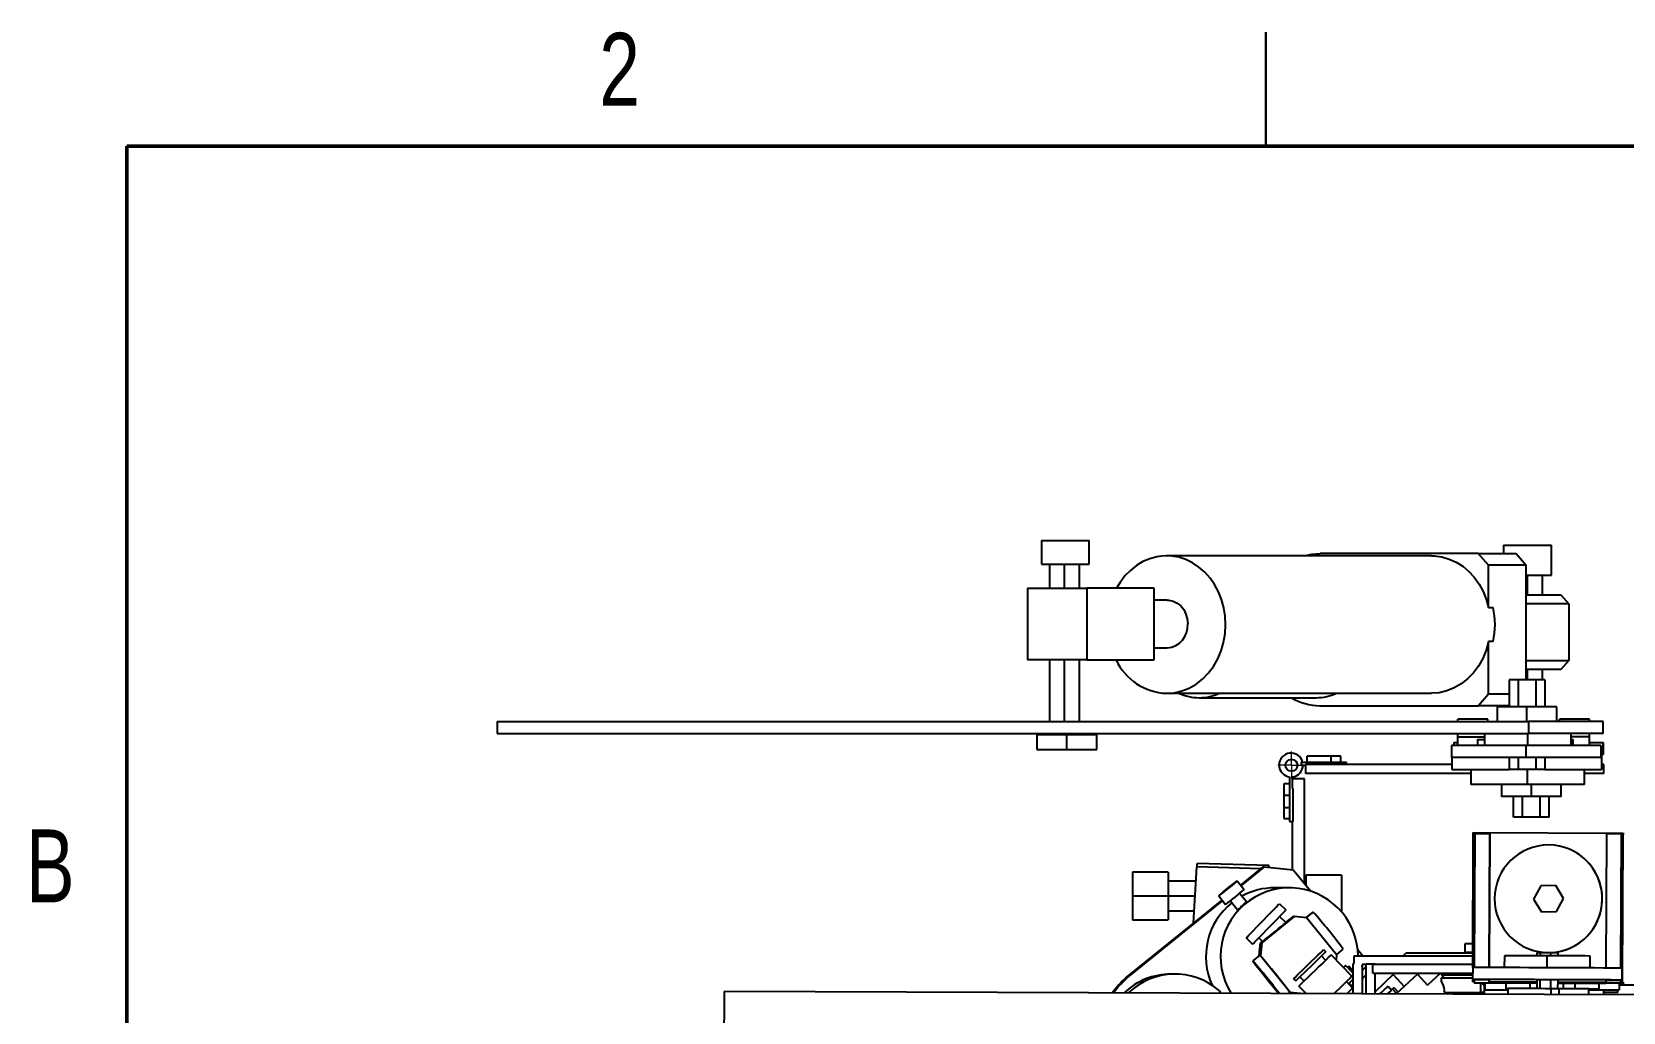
# Model space of a CAD drawing. Header units: inches. Extents: x 0.1 to 8.4, y 0.1 to 10.9.
# Drawn here: x 0.19 to 5.43, y 7.65 to 10.88 of the extents above; entities that cross this region are included whole.
import ezdxf

# ---------------------------------------------------------------- set-up
doc = ezdxf.new("R2010")
doc.units = ezdxf.units.IN
doc.header["$MEASUREMENT"] = 0
doc.styles.add('SLDTEXTSTYLE0', font='TXT', dxfattribs={"width": 0.75})

# ---------------------------------------------------------------- blocks, each defined once
blk = doc.blocks.new('SW_CENTERMARKSYMBOL_0')
at = {"color": 0, "linetype": 'Continuous', "lineweight": 0}
for p, q in [((-0.025, 0), (-0.0447, 0)), ((0, 0), (-0.025, 0)), ((0, 0.025), (0, 0.0447)), ((0, 0), (0, 0.025)), ((0, 0), (0, -0.025)), ((0, 0), (0.025, 0)), ((0.025, 0), (0.0447, 0)), ((0, -0.025), (0, -0.0447))]:
    blk.add_line(p, q, dxfattribs=at)

msp = doc.modelspace()

# ---------------------------------------------------------------- linework, layer by layer
at = {"color": 7, "linetype": 'Continuous', "lineweight": 25}
for p, q in [((4.25, 10.875), (4.25, 10.5)), ((4.25, 10.5), (4.25, 10.875)), ((3.5112, 9.2013), (3.5112, 9.1226)), ((3.5112, 9.2013), (3.6687, 9.2013)), ((3.6687, 9.1226), (3.6687, 9.2013)), ((5.0325, 9.1849), (5.0325, 9.1584)), ((5.0325, 9.1849), (5.19, 9.1849)), ((5.19, 9.0865), (5.19, 9.1849)), ((3.5112, 9.1226), (3.6687, 9.1226)), ((3.5376, 9.1226), (3.5376, 9.0438)), ((3.5869, 9.0438), (3.5869, 9.1226)), ((3.6361, 9.0438), (3.6361, 9.1226)), ((4.7953, 9.1502), (3.9234, 9.1502)), ((4.9495, 9.1584), (4.4283, 9.1584)), ((4.9833, 9.1191), (4.9495, 9.1584)), ((4.9495, 9.1584), (5.0737, 9.1584)), ((4.9833, 8.9801), (4.9833, 9.1191)), ((5.1075, 9.1191), (4.9833, 9.1191)), ((5.0737, 9.1584), (5.1075, 9.1191)), ((5.1075, 8.742), (5.1075, 9.1191)), ((5.1075, 9.0865), (5.19, 9.0865)), ((5.1119, 9.0223), (5.1119, 9.0865)), ((5.1611, 9.0223), (5.1611, 9.0865)), ((3.4656, 9.0438), (3.4656, 8.8076)), ((3.4656, 9.0438), (3.6614, 9.0438)), ((3.6614, 8.8076), (3.6614, 9.0438)), ((3.8821, 9.0438), (3.6614, 9.0438)), ((3.8821, 8.8076), (3.8821, 9.0438)), ((5.1075, 9.0223), (5.2216, 9.0223)), ((5.2216, 9.0223), (5.2469, 8.9927)), ((3.9255, 9.0045), (3.8821, 9.0045)), ((4.9833, 8.9801), (4.9985, 8.9801)), ((5.2469, 8.9927), (5.1075, 8.9927)), ((5.2469, 8.9927), (5.2469, 8.8057)), ((4.9985, 8.8676), (4.9833, 8.8676)), ((4.9833, 8.6958), (4.9833, 8.8676)), ((3.6614, 8.8076), (3.4656, 8.8076)), ((3.5376, 8.8076), (3.5376, 8.6042)), ((3.5869, 8.6042), (3.5869, 8.8076)), ((3.6361, 8.6042), (3.6361, 8.8076)), ((3.6614, 8.8076), (3.8821, 8.8076)), ((3.8821, 8.847), (3.9255, 8.847)), ((5.1075, 8.8057), (5.2469, 8.8057)), ((5.2469, 8.8057), (5.2216, 8.7762)), ((5.2216, 8.7762), (5.1075, 8.7762)), ((5.1611, 8.742), (5.1611, 8.7762)), ((3.9234, 8.6975), (4.7953, 8.6975)), ((5.0507, 8.742), (5.0507, 8.6534)), ((5.0802, 8.742), (5.0507, 8.742)), ((5.0802, 8.742), (5.0802, 8.6534)), ((5.1392, 8.742), (5.0802, 8.742)), ((5.1392, 8.742), (5.1392, 8.6534)), ((5.1688, 8.742), (5.1392, 8.742)), ((5.1688, 8.742), (5.1688, 8.6534)), ((4.0306, 8.6831), (4.4159, 8.6831)), ((4.4283, 8.6565), (4.9495, 8.6565)), ((4.9495, 8.6565), (4.9833, 8.6958)), ((5.0507, 8.6565), (4.9495, 8.6565)), ((4.9833, 8.6958), (5.0507, 8.6958)), ((5.0113, 8.6534), (5.0113, 8.6042)), ((5.1097, 8.6534), (5.0113, 8.6534)), ((5.1097, 8.6042), (5.1097, 8.6534)), ((5.2081, 8.6534), (5.1097, 8.6534)), ((5.2081, 8.6042), (5.2081, 8.6534)), ((1.7192, 8.6042), (1.7192, 8.5648)), ((1.7192, 8.6042), (5.1149, 8.6042)), ((4.9809, 8.6126), (4.8825, 8.6126)), ((4.8825, 8.6042), (4.8825, 8.6126)), ((4.9809, 8.6042), (4.9809, 8.6126)), ((5.1149, 8.6042), (5.1149, 8.5648)), ((5.3609, 8.6042), (5.1149, 8.6042)), ((5.3156, 8.6126), (5.2172, 8.6126)), ((5.2172, 8.6042), (5.2172, 8.6126)), ((5.3156, 8.6042), (5.3156, 8.6126)), ((5.3609, 8.5648), (5.3609, 8.6042)), ((1.7192, 8.5648), (5.1149, 8.5648)), ((3.4964, 8.5615), (3.4964, 8.5123)), ((3.4964, 8.5615), (3.5949, 8.5615)), ((3.5376, 8.5648), (3.5376, 8.5615)), ((3.5869, 8.5615), (3.5869, 8.5648)), ((3.5949, 8.5123), (3.5949, 8.5615)), ((3.5949, 8.5615), (3.6933, 8.5615)), ((3.6361, 8.5615), (3.6361, 8.5648)), ((3.6933, 8.5123), (3.6933, 8.5615)), ((4.8825, 8.5536), (4.8825, 8.5648)), ((4.8825, 8.5255), (4.8825, 8.5536)), ((4.9466, 8.5451), (4.9466, 8.5255)), ((4.9466, 8.5451), (4.97, 8.5451)), ((4.97, 8.5648), (4.97, 8.5255)), ((5.1127, 8.5255), (5.1127, 8.5648)), ((5.3609, 8.5648), (5.1149, 8.5648)), ((5.2554, 8.5255), (5.2554, 8.5648)), ((5.2554, 8.5451), (5.262, 8.5451)), ((5.262, 8.5255), (5.262, 8.5451)), ((5.3156, 8.5536), (5.3156, 8.5648)), ((5.3156, 8.5255), (5.3156, 8.5536)), ((3.4964, 8.5123), (3.5949, 8.5123)), ((3.5949, 8.5123), (3.6933, 8.5123)), ((4.4646, 8.4908), (4.3859, 8.4908)), ((4.3859, 8.4711), (4.3859, 8.4908)), ((4.4646, 8.4711), (4.4646, 8.4908)), ((4.4969, 8.4908), (4.4646, 8.4908)), ((4.4969, 8.4711), (4.4969, 8.4908)), ((4.8608, 8.5255), (4.8608, 8.4861)), ((5.1069, 8.5255), (4.8608, 8.5255)), ((4.8687, 8.5353), (4.8687, 8.5255)), ((4.8687, 8.5353), (4.8825, 8.5353)), ((5.1069, 8.4861), (5.1069, 8.5255)), ((5.3529, 8.5255), (5.1069, 8.5255)), ((5.3156, 8.5353), (5.3609, 8.5353)), ((5.3529, 8.5255), (5.3529, 8.4861)), ((5.3529, 8.4959), (5.355, 8.4959)), ((5.355, 8.4959), (5.355, 8.4467)), ((5.355, 8.4959), (5.3609, 8.4959)), ((5.3609, 8.4959), (5.3609, 8.5353)), ((5.3609, 8.5353), (5.3609, 8.4959)), ((5.3609, 8.5353), (5.3609, 8.5353)), ((5.3609, 8.4959), (5.3609, 8.4959)), ((4.3675, 8.4711), (4.5151, 8.4711)), ((4.3675, 8.4613), (4.3675, 8.4711)), ((4.3675, 8.4613), (4.381, 8.4613)), ((4.381, 8.4625), (4.381, 8.4329)), ((4.8628, 8.4625), (4.381, 8.4625)), ((4.5151, 8.4625), (4.5151, 8.4711)), ((5.1069, 8.4861), (4.8608, 8.4861)), ((4.8628, 8.4861), (4.8628, 8.4467)), ((4.8628, 8.4467), (5.0507, 8.4467)), ((4.9248, 8.4467), (4.9248, 8.3975)), ((5.0507, 8.4861), (5.0507, 8.4467)), ((5.0802, 8.4467), (5.0507, 8.4467)), ((5.0802, 8.4861), (5.0802, 8.4467)), ((5.1392, 8.4467), (5.0802, 8.4467)), ((5.3529, 8.4861), (5.1069, 8.4861)), ((5.1119, 8.3975), (5.1119, 8.4467)), ((5.1392, 8.4861), (5.1392, 8.4467)), ((5.1688, 8.4467), (5.1392, 8.4467)), ((5.1688, 8.4861), (5.1688, 8.4467)), ((5.1688, 8.4467), (5.355, 8.4467)), ((5.2989, 8.3975), (5.2989, 8.4467)), ((5.3626, 8.4625), (5.355, 8.4625)), ((5.3626, 8.4329), (5.3626, 8.4625)), ((4.3284, 8.3998), (4.3087, 8.3998)), ((4.3087, 8.3998), (4.3087, 8.3604)), ((4.3284, 8.4222), (4.3284, 8.2748)), ((4.3773, 8.4153), (4.338, 8.4153)), ((4.338, 8.3841), (4.338, 8.4153)), ((4.338, 8.3841), (4.3383, 8.3841)), ((4.3383, 8.4223), (4.3383, 8.4153)), ((4.3383, 8.3841), (4.3383, 8.2748)), ((4.3773, 8.0707), (4.3773, 8.4153)), ((4.9248, 8.4329), (4.381, 8.4329)), ((5.1119, 8.3975), (4.9248, 8.3975)), ((5.0255, 8.3975), (5.0255, 8.3581)), ((5.2989, 8.3975), (5.1119, 8.3975)), ((5.2224, 8.3581), (5.2224, 8.3975)), ((5.3626, 8.4329), (5.2989, 8.4329)), ((4.3284, 8.3604), (4.3087, 8.3604)), ((4.3087, 8.3604), (4.3087, 8.3211)), ((5.124, 8.3581), (5.0255, 8.3581)), ((5.0649, 8.2892), (5.0649, 8.3581)), ((5.0944, 8.2892), (5.0944, 8.3581)), ((5.2224, 8.3581), (5.124, 8.3581)), ((5.1535, 8.2892), (5.1535, 8.3581)), ((5.183, 8.2892), (5.183, 8.3581)), ((4.3087, 8.3211), (4.3284, 8.3211)), ((4.3087, 8.3211), (4.3087, 8.2852)), ((4.3087, 8.2852), (4.3284, 8.2852)), ((5.0944, 8.2892), (5.0649, 8.2892)), ((5.1535, 8.2892), (5.0944, 8.2892)), ((5.183, 8.2892), (5.1535, 8.2892)), ((4.3284, 8.2748), (4.3383, 8.2748)), ((4.338, 8.1154), (4.338, 8.2748)), ((4.9312, 7.7944), (4.933, 8.2392)), ((4.933, 8.2392), (5.4251, 8.2373)), ((4.9383, 8.2362), (4.9363, 7.7944)), ((4.9383, 8.2362), (4.9875, 8.236)), ((4.9875, 8.236), (4.9855, 7.7943)), ((4.9857, 7.7943), (4.9875, 8.236)), ((5.3713, 8.2345), (5.3694, 7.7928)), ((5.4205, 8.2343), (5.3713, 8.2345)), ((5.4205, 8.2343), (5.4186, 7.7925)), ((5.4188, 7.7925), (5.4205, 8.2343)), ((5.4251, 8.2373), (5.4231, 7.7452)), ((5.4251, 8.2373), (5.4233, 7.7845)), ((5.4251, 8.2373), (5.4251, 8.2373)), ((5.4294, 8.2346), (5.4251, 8.2346)), ((5.2586, 8.1797), (5.2586, 8.1797)), ((4.0122, 7.9404), (4.0225, 8.1257)), ((4.233, 8.1192), (4.0225, 8.1257)), ((4.2597, 8.1301), (4.0237, 8.1375)), ((4.1673, 8.066), (4.2404, 8.1252)), ((4.1689, 8.0639), (4.2446, 8.1252)), ((4.2446, 8.1252), (4.2404, 8.1252)), ((4.3415, 8.115), (4.2446, 8.1252)), ((3.9288, 8.1087), (3.8107, 8.1087)), ((3.8107, 8.1087), (3.8107, 8.03)), ((3.9288, 8.1087), (3.9288, 8.03)), ((4.0199, 8.0792), (3.9288, 8.0792)), ((4.1559, 8.08), (4.1788, 8.0517)), ((4.3415, 8.115), (4.3977, 8.0456)), ((4.3815, 8.0792), (4.3773, 8.0792)), ((4.4996, 8.0989), (4.3815, 8.0989)), ((4.3815, 8.0989), (4.3815, 8.0656)), ((4.4996, 8.0989), (4.4996, 7.9769)), ((3.7896, 7.7601), (4.1061, 8.0164)), ((3.8107, 8.03), (3.8107, 7.9512)), ((3.8107, 8.03), (3.9288, 8.03)), ((3.9288, 8.03), (3.9288, 7.9512)), ((4.0947, 8.0304), (4.1176, 8.0021)), ((4.1638, 8.039), (4.1869, 8.0104)), ((4.327, 8.0569), (4.2789, 8.0569)), ((5.1552, 8.0633), (5.1314, 8.0198)), ((5.1314, 8.0198), (5.1571, 7.9776)), ((5.2046, 8.0644), (5.1552, 8.0633)), ((5.2304, 8.0221), (5.2046, 8.0644)), ((5.2046, 8.0644), (5.2047, 8.0644)), ((5.2304, 8.0221), (5.2047, 8.0644)), ((5.2066, 7.9787), (5.2304, 8.0221)), ((5.2067, 7.9787), (5.2304, 8.0221)), ((5.2304, 8.0221), (5.2304, 8.0221)), ((3.7938, 7.7601), (4.1077, 8.0143)), ((3.9288, 7.9808), (4.0145, 7.9808)), ((4.1332, 8.0142), (4.1578, 7.9838)), ((4.2948, 8.0046), (4.316, 7.984)), ((4.3162, 7.9426), (4.2954, 7.9628)), ((4.4058, 7.9772), (4.3829, 7.9586)), ((4.3829, 7.9586), (4.4059, 7.9772)), ((5.1571, 7.9776), (5.2066, 7.9787)), ((5.1571, 7.9776), (5.1572, 7.9775)), ((5.1572, 7.9775), (5.2067, 7.9787)), ((5.2066, 7.9787), (5.2067, 7.9787)), ((3.8107, 7.9512), (3.9288, 7.9512)), ((4.3436, 7.9628), (4.2365, 7.876)), ((4.3395, 7.9628), (4.3155, 7.9433)), ((4.3436, 7.9628), (4.3395, 7.9628)), ((4.3851, 7.9584), (4.3436, 7.9628)), ((4.3851, 7.9584), (4.4842, 7.836)), ((4.1851, 7.8916), (4.2063, 7.871)), ((4.2392, 7.8802), (4.2268, 7.8922)), ((4.228, 7.8345), (4.2324, 7.876)), ((4.2365, 7.876), (4.2322, 7.8345)), ((4.2384, 7.8809), (4.2324, 7.876)), ((4.2324, 7.876), (4.2365, 7.876)), ((4.9056, 7.8728), (4.9056, 7.8433)), ((4.9315, 7.8728), (4.9056, 7.8728)), ((5.1021, 7.8618), (5.1021, 7.8618)), ((4.2299, 7.8348), (4.207, 7.8162)), ((4.23, 7.8348), (4.207, 7.8162)), ((4.2296, 7.8345), (4.228, 7.8345)), ((4.2287, 7.8337), (4.228, 7.8345)), ((4.2322, 7.8345), (4.2303, 7.8345)), ((4.2322, 7.8345), (4.3313, 7.7121)), ((4.4466, 7.8184), (4.4329, 7.8325)), ((4.4401, 7.8533), (4.447, 7.8462)), ((4.5335, 7.7655), (4.4648, 7.8361)), ((4.4823, 7.8181), (4.4842, 7.836)), ((4.4832, 7.8372), (4.505, 7.8548)), ((4.5374, 7.7076), (4.5374, 7.8078)), ((4.5374, 7.8078), (4.5412, 7.8078)), ((4.5412, 7.8078), (4.5412, 7.8334)), ((4.5412, 7.8334), (4.9314, 7.8334)), ((4.552, 7.855), (4.5695, 7.8334)), ((4.5802, 7.8068), (4.6098, 7.8068)), ((4.5802, 7.7074), (4.5802, 7.8068)), ((4.6098, 7.8055), (4.6098, 7.8068)), ((4.6912, 7.8334), (4.6915, 7.8338)), ((4.6915, 7.8338), (4.6919, 7.8334)), ((4.7021, 7.8334), (4.712, 7.8431)), ((4.712, 7.8431), (4.9314, 7.8431)), ((4.9314, 7.8433), (4.9056, 7.8433)), ((5.0351, 7.8334), (5.035, 7.7941)), ((5.1422, 7.8428), (5.1422, 7.833)), ((5.1529, 7.8428), (5.1422, 7.8428)), ((5.1529, 7.8428), (5.1528, 7.833)), ((5.1872, 7.8426), (5.1529, 7.8428)), ((5.1872, 7.8426), (5.1872, 7.8329)), ((5.211, 7.8425), (5.1872, 7.8426)), ((5.211, 7.8425), (5.211, 7.8328)), ((5.3179, 7.793), (5.318, 7.8323)), ((3.7938, 7.7601), (3.7896, 7.7601)), ((3.9509, 7.7727), (3.9371, 7.7727)), ((4.3414, 7.7572), (4.3482, 7.7501)), ((4.3761, 7.7498), (4.3623, 7.7639)), ((4.5055, 7.7943), (4.5126, 7.8011)), ((4.5237, 7.7982), (4.5194, 7.7941)), ((4.5669, 7.8039), (4.5669, 7.7075)), ((4.5802, 7.8039), (4.5669, 7.8039)), ((4.5669, 7.7965), (4.5677, 7.8039)), ((4.5669, 7.7569), (4.5802, 7.7699)), ((4.6027, 7.7759), (4.6027, 7.8055)), ((4.6027, 7.8055), (4.9313, 7.8055)), ((4.6027, 7.7759), (4.9309, 7.7759)), ((4.6098, 7.7073), (4.6098, 7.7759)), ((4.6098, 7.7144), (4.6732, 7.7759)), ((4.6687, 7.7716), (4.7054, 7.732)), ((4.7487, 7.7721), (4.6784, 7.707)), ((4.7452, 7.7759), (4.7487, 7.7721)), ((4.7487, 7.7721), (4.7821, 7.736)), ((4.8252, 7.7759), (4.7821, 7.736)), ((4.8262, 7.7759), (4.8353, 7.7609)), ((4.827, 7.7609), (4.827, 7.7502)), ((4.827, 7.7609), (4.9308, 7.7609)), ((4.8299, 7.7698), (4.8309, 7.7708)), ((4.8309, 7.7708), (4.9309, 7.7708)), ((4.9309, 7.7944), (4.9308, 7.755)), ((4.931, 7.7471), (4.9311, 7.755)), ((4.9362, 7.755), (4.9361, 7.7442)), ((4.9799, 7.7546), (4.9797, 7.7548)), ((4.9854, 7.7546), (4.9799, 7.7546)), ((4.9854, 7.7546), (4.9853, 7.744)), ((4.9854, 7.7546), (4.9856, 7.7545)), ((4.9855, 7.7439), (4.9856, 7.7545)), ((5.1419, 7.7539), (4.9856, 7.7545)), ((5.1419, 7.7542), (5.1418, 7.7248)), ((5.1525, 7.7542), (5.1419, 7.7542)), ((5.1525, 7.7542), (5.1524, 7.7247)), ((5.1869, 7.7541), (5.1525, 7.7542)), ((5.1869, 7.7541), (5.1868, 7.7246)), ((5.2107, 7.7539), (5.1869, 7.7541)), ((5.2107, 7.7539), (5.2105, 7.7245)), ((5.3692, 7.753), (5.2107, 7.7536)), ((5.4229, 7.7531), (5.4231, 7.7925)), ((5.4233, 7.7845), (5.4231, 7.7452)), ((2.4669, 7.7157), (2.4621, 6.5162)), ((5.4656, 7.704), (2.4669, 7.7157)), ((4.3242, 7.7084), (4.3291, 7.7124)), ((4.3638, 7.7083), (4.3286, 7.712)), ((4.3288, 7.7121), (4.3313, 7.7121)), ((4.3313, 7.7121), (4.3681, 7.7083)), ((4.3833, 7.7082), (4.359, 7.7332)), ((4.3789, 7.7127), (4.3734, 7.7082)), ((4.5358, 7.7267), (4.5152, 7.7478)), ((4.5163, 7.7077), (4.5374, 7.7282)), ((4.5374, 7.73), (4.5246, 7.7432)), ((4.5285, 7.7342), (4.5309, 7.7366)), ((4.5323, 7.7352), (4.5307, 7.7319)), ((4.6522, 7.7328), (4.6638, 7.7203)), ((4.6801, 7.7085), (4.6667, 7.723)), ((4.6854, 7.7135), (4.672, 7.7279)), ((4.8373, 7.7117), (4.958, 7.7117)), ((4.8461, 7.7117), (4.8404, 7.7064)), ((4.8455, 7.7111), (4.8499, 7.7064)), ((4.9361, 7.7471), (4.931, 7.7471)), ((4.9354, 7.7471), (4.9354, 7.7444)), ((4.9354, 7.7444), (4.9361, 7.7444)), ((4.9354, 7.7444), (4.9354, 7.7444)), ((4.9354, 7.7444), (4.9361, 7.7444)), ((4.9363, 7.7441), (4.9361, 7.7442)), ((4.9361, 7.7442), (4.9853, 7.744)), ((4.9363, 7.7441), (4.9855, 7.7439)), ((4.958, 7.7117), (4.958, 7.744)), ((4.9694, 7.7117), (4.958, 7.7117)), ((4.9654, 7.7372), (4.9654, 7.7439)), ((4.9654, 7.7372), (4.9707, 7.7372)), ((4.9657, 7.7117), (4.9657, 7.7059)), ((4.9694, 7.7059), (4.9694, 7.7372)), ((4.9707, 7.7441), (4.9707, 7.721)), ((4.9707, 7.721), (5.0463, 7.721)), ((4.9855, 7.7439), (4.9853, 7.744)), ((4.9855, 7.7442), (5.1419, 7.7436)), ((4.9855, 7.7441), (4.9872, 7.744)), ((5.1419, 7.7463), (4.9856, 7.7469)), ((4.9873, 7.744), (4.9872, 7.744)), ((4.9873, 7.744), (5.04, 7.7438)), ((5.04, 7.7438), (5.0399, 7.7241)), ((5.0463, 7.7251), (5.0462, 7.7056)), ((5.0462, 7.721), (5.0462, 7.7199)), ((5.0463, 7.7199), (5.0462, 7.7199)), ((5.1187, 7.7435), (5.1186, 7.7248)), ((5.1187, 7.7434), (5.1419, 7.7434)), ((5.3692, 7.7454), (5.2106, 7.746)), ((5.2106, 7.7433), (5.3692, 7.7427)), ((5.215, 7.7245), (5.2149, 7.7049)), ((5.2291, 7.7431), (5.2291, 7.7244)), ((5.2291, 7.743), (5.267, 7.7429)), ((5.267, 7.7429), (5.267, 7.7242)), ((5.3129, 7.7046), (5.313, 7.724)), ((5.313, 7.721), (5.4136, 7.721)), ((5.3651, 7.7199), (5.313, 7.7199)), ((5.3458, 7.7426), (5.3457, 7.7229)), ((5.3458, 7.7426), (5.3692, 7.7425)), ((5.3458, 7.7426), (5.3458, 7.7426)), ((5.3631, 7.7044), (5.3631, 7.7199)), ((5.4092, 7.7117), (5.3631, 7.7117)), ((5.3651, 7.7199), (5.3651, 7.721)), ((5.3736, 7.7531), (5.3692, 7.7531)), ((5.3692, 7.7531), (5.3692, 7.7425)), ((5.4184, 7.7423), (5.3692, 7.7425)), ((5.3694, 7.7424), (5.3692, 7.7425)), ((5.4186, 7.7422), (5.3694, 7.7424)), ((5.3734, 7.7532), (5.3736, 7.7531)), ((5.3736, 7.7531), (5.3736, 7.7532)), ((5.4092, 7.7117), (5.4092, 7.721)), ((5.4136, 7.7424), (5.4136, 7.721)), ((5.4136, 7.7372), (5.556, 7.7372)), ((5.4184, 7.7531), (5.4184, 7.7423)), ((5.4186, 7.7422), (5.4184, 7.7423)), ((5.4186, 7.7422), (5.4187, 7.7531)), ((5.4231, 7.7452), (5.4186, 7.7452)), ((5.4186, 7.7425), (5.4275, 7.7424)), ((5.4301, 7.7423), (5.4186, 7.7424))]:
    msp.add_line(p, q, dxfattribs=at)
at = {"color": 7, "linetype": 'Continuous', "lineweight": 50}
for p, q in [((0.5, 0.5), (0.5, 10.5)), ((0.5, 10.5), (8, 10.5))]:
    msp.add_line(p, q, dxfattribs=at)
at = {"color": 8, "linetype": 'Continuous', "lineweight": 25}
for p, q in [((5.1119, 8.742), (5.1119, 8.7762)), ((4.8825, 8.5536), (4.97, 8.5536)), ((5.3156, 8.5536), (5.2554, 8.5536)), ((5.124, 8.3581), (5.124, 8.3975)), ((3.9288, 8.03), (4.0172, 8.03)), ((5.1763, 7.7936), (5.1764, 7.8329)), ((5.1888, 7.705), (5.1889, 7.7246))]:
    msp.add_line(p, q, dxfattribs=at)
at = {"color": 7, "linetype": 'Continuous', "lineweight": 25, "flags": 128}
for points in [[(4.1174, 8.9239), (4.116, 8.9519), (4.1115, 8.9794), (4.1042, 9.0061), (4.0941, 9.0316), (4.0813, 9.0554), (4.0662, 9.0772), (4.0488, 9.0966), (4.0295, 9.1134), (4.0086, 9.1272), (3.9864, 9.138), (3.9632, 9.1454), (3.9394, 9.1495), (3.9154, 9.15), (3.8915, 9.1471), (3.868, 9.1408), (3.8455, 9.1312), (3.8241, 9.1183), (3.8042, 9.1025), (3.7862, 9.0839), (3.7703, 9.0629), (3.7588, 9.0438)], [(4.3758, 9.1502), (4.4013, 9.1561), (4.4283, 9.1584)], [(4.7953, 9.1502), (4.8054, 9.1499), (4.8298, 9.1466), (4.8537, 9.1398), (4.8766, 9.1294), (4.8982, 9.1158), (4.9182, 9.099), (4.9362, 9.0795), (4.952, 9.0575), (4.9652, 9.0333), (4.9757, 9.0073), (4.9833, 8.9801)], [(3.9255, 9.0045), (3.9303, 9.0043), (3.9445, 9.0013), (3.9578, 8.9949), (3.9697, 8.9853), (3.9795, 8.973), (3.9869, 8.9585), (3.9914, 8.9425), (3.993, 8.9258)], [(3.9234, 8.6975), (3.9487, 8.6994), (3.9736, 8.7052), (3.9977, 8.7147), (4.0204, 8.7278), (4.0415, 8.7443), (4.0606, 8.7638), (4.0773, 8.786), (4.0915, 8.8107), (4.1027, 8.8372), (4.1108, 8.8653), (4.1158, 8.8943), (4.1174, 8.9239)], [(4.9833, 8.8676), (4.9753, 8.8393), (4.9642, 8.8124), (4.9502, 8.7874), (4.9334, 8.7648), (4.9143, 8.745), (4.8931, 8.7283), (4.8702, 8.715), (4.8459, 8.7053), (4.8209, 8.6994), (4.7953, 8.6975)], [(4.2601, 8.1236), (4.2601, 8.1264), (4.2599, 8.1298), (4.2595, 8.1296), (4.2591, 8.1257), (4.259, 8.1237)], [(4.1559, 8.08), (4.1546, 8.0788), (4.1508, 8.0755), (4.1446, 8.0704), (4.1368, 8.0639), (4.1279, 8.0567), (4.1188, 8.0493), (4.1103, 8.0425), (4.1031, 8.0368), (4.0979, 8.0327), (4.0951, 8.0306), (4.095, 8.0307), (4.0976, 8.033), (4.1027, 8.0373), (4.1098, 8.0431), (4.1183, 8.05), (4.1273, 8.0574), (4.1363, 8.0646), (4.1442, 8.0709), (4.1505, 8.0758), (4.1545, 8.079), (4.1559, 8.08)], [(4.1851, 7.8916), (4.1854, 7.8919), (4.188, 7.8945), (4.1929, 7.8997), (4.2001, 7.9071), (4.2091, 7.9164), (4.2196, 7.9272), (4.2311, 7.9389), (4.2429, 7.9511), (4.2546, 7.9632), (4.2656, 7.9745), (4.2754, 7.9846), (4.2836, 7.9931), (4.2897, 7.9993), (4.2935, 8.0033), (4.2948, 8.0046), (4.2948, 8.0046)], [(4.2063, 7.871), (4.2066, 7.8713), (4.2091, 7.874), (4.2141, 7.8791), (4.2213, 7.8865), (4.2303, 7.8958), (4.2408, 7.9066), (4.2522, 7.9184), (4.2641, 7.9306), (4.2758, 7.9426), (4.2868, 7.954), (4.2966, 7.9641), (4.3048, 7.9725), (4.3109, 7.9788), (4.3147, 7.9827), (4.316, 7.984), (4.316, 7.984)], [(4.383, 7.9586), (4.3829, 7.9586), (4.3829, 7.9586)], [(4.3414, 7.7572), (4.3426, 7.7584), (4.3463, 7.762), (4.3521, 7.7677), (4.36, 7.7753), (4.3693, 7.7844), (4.3798, 7.7946), (4.3907, 7.8052), (4.4017, 7.8159), (4.4122, 7.8261), (4.4215, 7.8352), (4.4294, 7.8428), (4.4352, 7.8485), (4.4389, 7.8521), (4.4401, 7.8533)], [(4.3482, 7.7501), (4.3495, 7.7514), (4.3531, 7.7549), (4.359, 7.7606), (4.3668, 7.7682), (4.3762, 7.7773), (4.3866, 7.7875), (4.3976, 7.7982), (4.4086, 7.8089), (4.419, 7.819), (4.4284, 7.8281), (4.4362, 7.8357), (4.4421, 7.8415), (4.4458, 7.845), (4.447, 7.8462)], [(4.4648, 7.8361), (4.4577, 7.8292), (4.4483, 7.8201), (4.4372, 7.8092), (4.4249, 7.7972), (4.4119, 7.7846), (4.3989, 7.772), (4.3866, 7.76), (4.3755, 7.7492), (4.3661, 7.7401), (4.359, 7.7332)], [(4.5335, 7.7655), (4.5263, 7.7586), (4.517, 7.7495), (4.5058, 7.7387), (4.4935, 7.7267), (4.4805, 7.7141), (4.4741, 7.7078)], [(4.5374, 7.7756), (4.5337, 7.7794), (4.529, 7.7842), (4.5246, 7.7888), (4.5206, 7.7929), (4.5172, 7.7964), (4.5147, 7.799), (4.5131, 7.8006), (4.5126, 7.8011)], [(4.5246, 7.7432), (4.5258, 7.7444), (4.5295, 7.7479), (4.5352, 7.7535), (4.5374, 7.7556)], [(4.5669, 7.7844), (4.5735, 7.7907), (4.5782, 7.7953), (4.5802, 7.7973)], [(5.3734, 7.7532), (5.3897, 7.7532), (5.4029, 7.7531), (5.4129, 7.7531), (5.4195, 7.7531), (5.4226, 7.7531), (5.4223, 7.7531), (5.4184, 7.7531), (5.411, 7.7532), (5.4003, 7.7532), (5.3864, 7.7533), (5.3695, 7.7534), (5.3499, 7.7535), (5.3278, 7.7536), (5.3035, 7.7537), (5.2774, 7.7538), (5.2499, 7.7539), (5.2213, 7.754), (5.1921, 7.7541), (5.1626, 7.7542), (5.1334, 7.7544), (5.1048, 7.7545), (5.0772, 7.7546), (5.0511, 7.7547), (5.0267, 7.7548), (5.0045, 7.7548), (4.9848, 7.7549), (4.9678, 7.7549), (4.9538, 7.755), (4.943, 7.755), (4.9355, 7.755), (4.9315, 7.755), (4.931, 7.755), (4.934, 7.755), (4.9405, 7.7549), (4.9504, 7.7549), (4.9635, 7.7548), (4.9797, 7.7548)], [(4.0959, 7.7187), (4.1007, 7.7105), (4.1015, 7.7093)], [(4.6247, 7.7073), (4.6316, 7.7136), (4.6404, 7.7219), (4.6469, 7.7279), (4.6509, 7.7316), (4.6522, 7.7328)], [(4.6667, 7.723), (4.6653, 7.7217), (4.6612, 7.7179), (4.6548, 7.7119), (4.6496, 7.7072)], [(4.672, 7.7279), (4.6706, 7.7266), (4.6667, 7.723)], [(5.0462, 7.7241), (5.0438, 7.7241), (5.0403, 7.7241), (5.0403, 7.7241), (5.0438, 7.7241), (5.0463, 7.7241)], [(5.1187, 7.7435), (5.1187, 7.7435)], [(5.215, 7.7245), (5.2118, 7.7245), (5.2085, 7.7245), (5.2053, 7.7245), (5.202, 7.7245), (5.1987, 7.7245), (5.1954, 7.7245), (5.1922, 7.7246), (5.1889, 7.7246)], [(5.2291, 7.7431), (5.2291, 7.7431)], [(5.3457, 7.7229), (5.3457, 7.7229)]]:
    msp.add_lwpolyline(points, dxfattribs=at)
at = {"color": 7, "linetype": 'Continuous', "lineweight": 25}
msp.add_circle((4.3343, 8.4606), 0.0197, dxfattribs=at)
for centre, radius, start, end in [((4.7417, 8.9239), 0.2628, 347.6507, 12.3493), ((3.9194, 8.9206), 0.0738, 274.7366, 4.0592), ((3.9301, 8.8886), 0.1912, 205.0609, 267.979), ((4.031, 8.8492), 0.1661, 245.9747, 269.8874), ((4.0303, 8.8494), 0.1663, 270.1222, 294.0156), ((4.4155, 8.8494), 0.1663, 270.1225, 294.0153), ((4.4313, 8.8477), 0.1912, 239.3918, 269.0878), ((4.333, 8.4613), 0.0394, 14.4775, 263.2605), ((4.333, 8.4613), 0.0394, 277.6224, 0), ((5.1803, 8.0207), 0.1772, 89.775, 269.7749), ((5.1804, 8.0207), 0.1772, 243.7977, 63.7976), ((5.1803, 8.0207), 0.1772, 269.775, 89.7749), ((4.0772, 8.1263), 0.0547, 168.2256, 180.6358), ((4.327, 7.8305), 0.2264, 39.002, 212.4174), ((3.3245, 9.0442), 1.3096, 307.273, 310.7184), ((4.2789, 7.8306), 0.2263, 90, 118.3849), ((4.279, 7.8305), 0.2264, 128.4133, 204.7329), ((2.7663, 6.5484), 2.1748, 36.921, 41.0706), ((4.327, 7.8305), 0.2264, 0.741, 38.9962), ((6.4754, 9.5456), 2.8525, 217.3214, 220.0919), ((2.2326, 6.1113), 2.6086, 37.7551, 40.8095), ((4.2295, 7.8339), 0.000963, 40.7238, 64.7477), ((2.4173, 6.2672), 2.3966, 37.0873, 40.8435), ((4.8891, -56.275), 64.1085, 89.74321, 89.869485), ((4.9578, -56.8549), 64.6882, 89.680929, 89.806354), ((3.9515, 7.5682), 0.2511, 130.1585, 145.4159), ((3.9557, 7.5682), 0.251, 130.1573, 145.4223), ((3.9371, 7.5513), 0.2214, 90.0006, 134.0099), ((3.9509, 7.5513), 0.2214, 49.096, 134.0301), ((4.4909, -166.8949), 174.6898, 89.694274, 89.855684), ((4.9738, -19.1481), 26.892, 89.69115, 89.85891), ((4.9431, -43.9116), 51.6368, 89.72733, 89.88551), ((5.1818, -0.0167), 7.7599, 89.65035, 89.78711), ((5.0834, -30.8198), 38.5445, 89.65875, 89.8044), ((5.2011, -19.0536), 26.7966, 89.69064, 89.859), ((5.265, -6.342), 14.0651, 89.67138, 89.80466), ((5.3819, 23.7404), 16.0176, 269.75347, 269.87051)]:
    msp.add_arc(centre, radius, start, end, dxfattribs=at)
for centre, major_axis, ratio, start_param, end_param in [((4.2777, 7.9114), (0.0385, 0.0312), 0.010905, 3.142903, 6.192703), ((4.2777, 7.9114), (0.0385, 0.0312), 0.010905, 6.192703, 6.284496), ((4.7895, 7.7192), (0, 0.0492), 0.98113, 4.712389, 5.393855), ((4.7895, 7.7192), (0, 0.0492), 0.98113, 4.560109, 4.712389)]:
    msp.add_ellipse(centre, major_axis=major_axis, ratio=ratio, start_param=start_param, end_param=end_param, dxfattribs=at)
for points, knots in [([(4.1869, 8.0104), (4.1867, 8.0102), (4.1862, 8.0098), (4.1827, 8.007), (4.1777, 8.0028), (4.1719, 7.9977), (4.1663, 7.9924), (4.1615, 7.9877), (4.1587, 7.9847), (4.1575, 7.9835), (4.1577, 7.9839), (4.1577, 7.9839)], [0, 0, 0, 0, 0.1250725, 0.2500327, 0.3749281, 0.499831, 0.6247979, 0.7498704, 0.874932, 0.9998738, 1, 1, 1, 1]), ([(4.5374, 7.7841), (4.5369, 7.7846), (4.5353, 7.7862), (4.5326, 7.789), (4.5296, 7.7921), (4.5271, 7.7947), (4.5252, 7.7966), (4.5239, 7.7979), (4.5238, 7.7981), (4.5237, 7.7982)], [0, 0, 0, 0, 0.067201, 0.222702, 0.378201, 0.533701, 0.689203, 0.84471, 1, 1, 1, 1])]:
    msp.add_open_spline(points, degree=3, knots=knots, dxfattribs=at)

# ---------------------------------------------------------------- block references
at = {"color": 7, "linetype": 'Continuous', "lineweight": 0}
msp.add_blockref('SW_CENTERMARKSYMBOL_0', (4.3343, 8.4606), dxfattribs=at)

# ---------------------------------------------------------------- texts
at = {"color": 7, "linetype": 'Continuous', "lineweight": 0, "char_height": 0.24, "attachment_point": 2, "style": 'SLDTEXTSTYLE0'}
for s, insert in [('2', (2.1226, 10.8726)), ('B', (0.2482, 8.249))]:
    msp.add_mtext(s, dxfattribs=dict(at, insert=insert))

doc.saveas('drawing.dxf')
